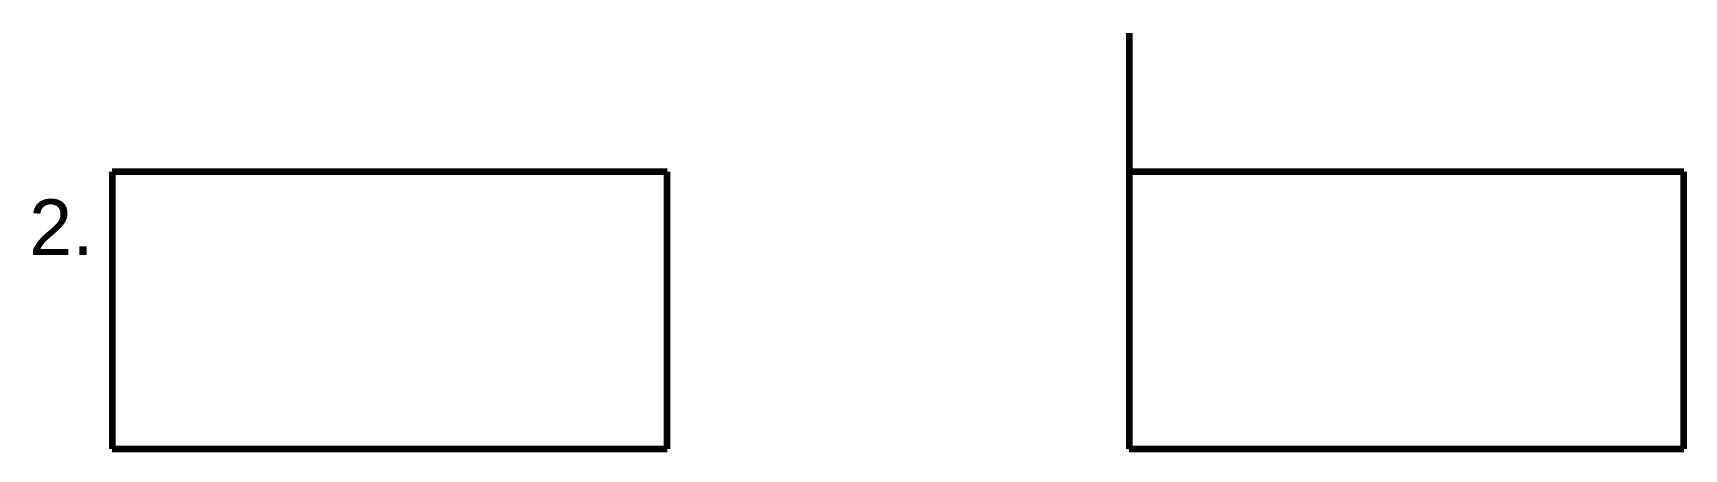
# Model space of a CAD drawing. Extents: x 32 to 300, y 90 to 158.
import ezdxf

# ---------------------------------------------------------------- set-up
doc = ezdxf.new("R2010")
doc.units = 0
doc.layers.get('0').update_dxf_attribs({"lineweight": 0})
doc.layers.add('construction', color=7, linetype='Continuous', lineweight=100)
doc.styles.add('textstyle0', font='')
doc.styles.get('textstyle0').set_extended_font_data('Arial')

msp = doc.modelspace()

# ---------------------------------------------------------------- linework, layer by layer
at = {"layer": 'construction'}
for p, q in [((210, 157.5), (210, 90)), ((45, 135), (45, 90)), ((135, 135), (45, 135)), ((135, 90), (135, 135)), ((300, 135), (210, 135)), ((300, 90), (300, 135)), ((45, 90), (135, 90)), ((210, 90), (300, 90))]:
    msp.add_line(p, q, dxfattribs=at)

# ---------------------------------------------------------------- texts
at = {"insert": (31.5, 130.5), "char_height": 9, "attachment_point": 1, "style": 'textstyle0'}
msp.add_mtext('2.', dxfattribs=at)

doc.saveas('drawing.dxf')
